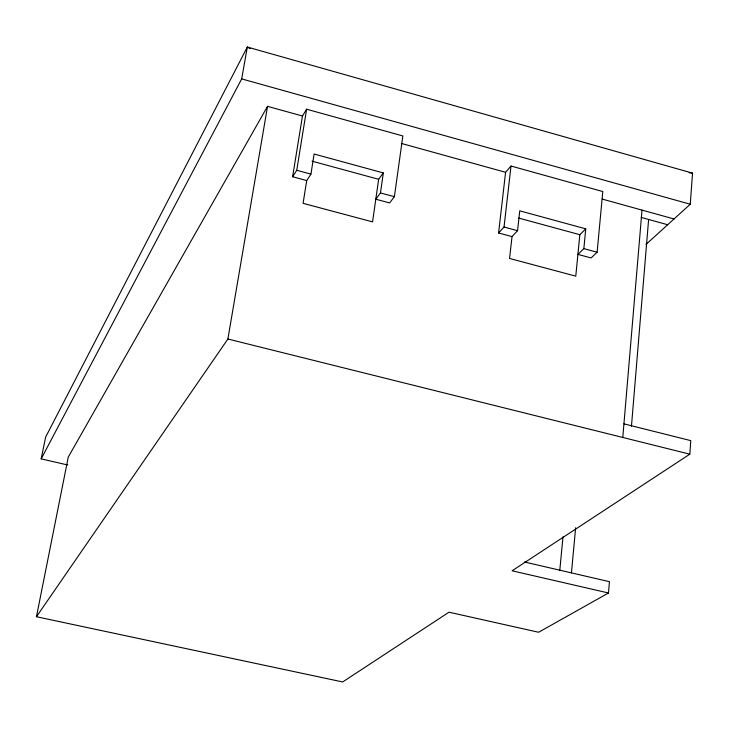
<?xml version="1.0" encoding="UTF-8"?>
<svg xmlns="http://www.w3.org/2000/svg" width="729" height="729" viewBox="0 0 729 729"><rect width="100%" height="100%" fill="white"/><g stroke="black" fill="none" stroke-linecap="round" stroke-linejoin="round"><path stroke-width="1.09" d="M524.342 561.968L609.444 581.687L608.487 592.987L512.104 570.789L689.825 454.176L690.773 440.635L623.933 423.859M645.949 244.479L690.245 204.229L692.55 173.147L247.322 47.039L45.654 437.063L41.179 458.869L67.724 464.993M631.46 426.21L648.619 219.475M622.785 437.464L642.021 210.107M571.445 572.894L575.628 527.741M597.115 252.225L602.792 191.545L511.011 166.03L505.589 172.299L498.581 232.979L512.022 236.606L517.554 230.692L519.759 210.836L585.751 228.851L583.847 248.635L577.915 254.375L591.101 257.938L597.115 252.225L583.847 248.635M559.763 570.67L562.979 536.845M585.751 228.851L579.837 234.702L575.782 276.154L509.562 258.467L512.022 236.606M498.581 232.979L504.031 227.038L511.011 166.03M383.326 172.928L378.652 179.298L372.555 221.88L303.082 203.327L306.709 180.555L310.937 174.113L314.117 154.019L383.326 172.928L380.474 192.939L375.799 199.199L389.623 202.935L394.389 196.702L402.845 135.958L306.617 109.204L302.462 116.02L267.543 106.343L68.28 457.065L36.45 616.734L342.676 681.961L448.991 612.196L538.622 632.253L608.487 592.987M306.709 180.555L292.611 176.755L302.562 115.392M292.611 176.755L296.749 170.276L306.617 109.204M36.45 616.734L227.895 339.012L267.543 106.343M41.179 458.869L241.682 78.896L247.322 47.039L250.293 48.706M689.16 172.755L692.55 173.147M227.895 339.012L689.825 454.176M296.749 170.276L310.937 174.113M380.474 192.939L394.389 196.702M504.031 227.038L517.554 230.692M312.067 161.173L378.652 179.298M518.611 218.044L579.837 234.702M401.378 143.431L505.589 172.299M602.2 199.072L674.015 218.973M641.183 217.415L667.673 224.732M241.682 78.896L690.245 204.229"/></g></svg>
